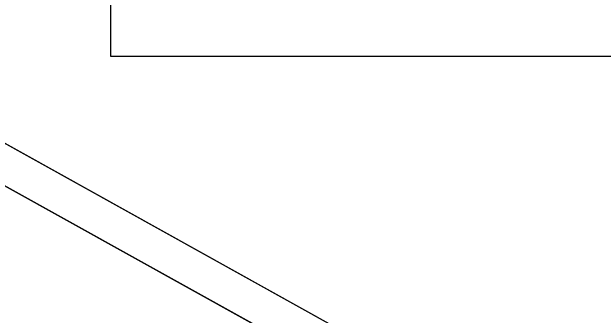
# Model space of a CAD drawing. Header units: metres. Extents: x 2.3 to 42.8, y 0.9 to 31.9.
# Drawn here: x 31.933 to 32.939, y 26.109 to 26.625 of the extents above; entities that cross this region are included whole.
import ezdxf

# ---------------------------------------------------------------- set-up
doc = ezdxf.new("R2010")
doc.units = ezdxf.units.M
for name, color, linetype in [('PARETI_STRUTTURE', 7, 'Continuous'), ('PILASTRI_SETTI', 8, 'Continuous'), ('WAYFINDING_RIQUADRI', 7, 'Continuous')]:
    doc.layers.add(name, color=color, linetype=linetype)

msp = doc.modelspace()

# ---------------------------------------------------------------- linework, layer by layer
at = {"layer": 'PARETI_STRUTTURE'}
msp.add_lwpolyline([(32.7765, 25.9266), (31.5413, 26.6125), (31.5107, 26.5574), (32.7459, 25.8715)], close=True, dxfattribs=at)
for points in [[(31.5413, 26.6125), (33.4183, 25.5703)], [(32.7425, 25.8735), (31.4311, 26.6016)]]:
    msp.add_lwpolyline(points, dxfattribs=at)
at = {"layer": 'PILASTRI_SETTI'}
msp.add_solid([(31.5251, 26.5832), (32.924, 29.1026), (31.4992, 26.5975), (32.8982, 29.117)], dxfattribs=at)
at = {"layer": 'WAYFINDING_RIQUADRI'}
msp.add_lwpolyline([(32.1, 26.55), (34.1, 26.55), (34.1, 27.05), (32.1, 27.05)], close=True, dxfattribs=at)

doc.saveas('drawing.dxf')
